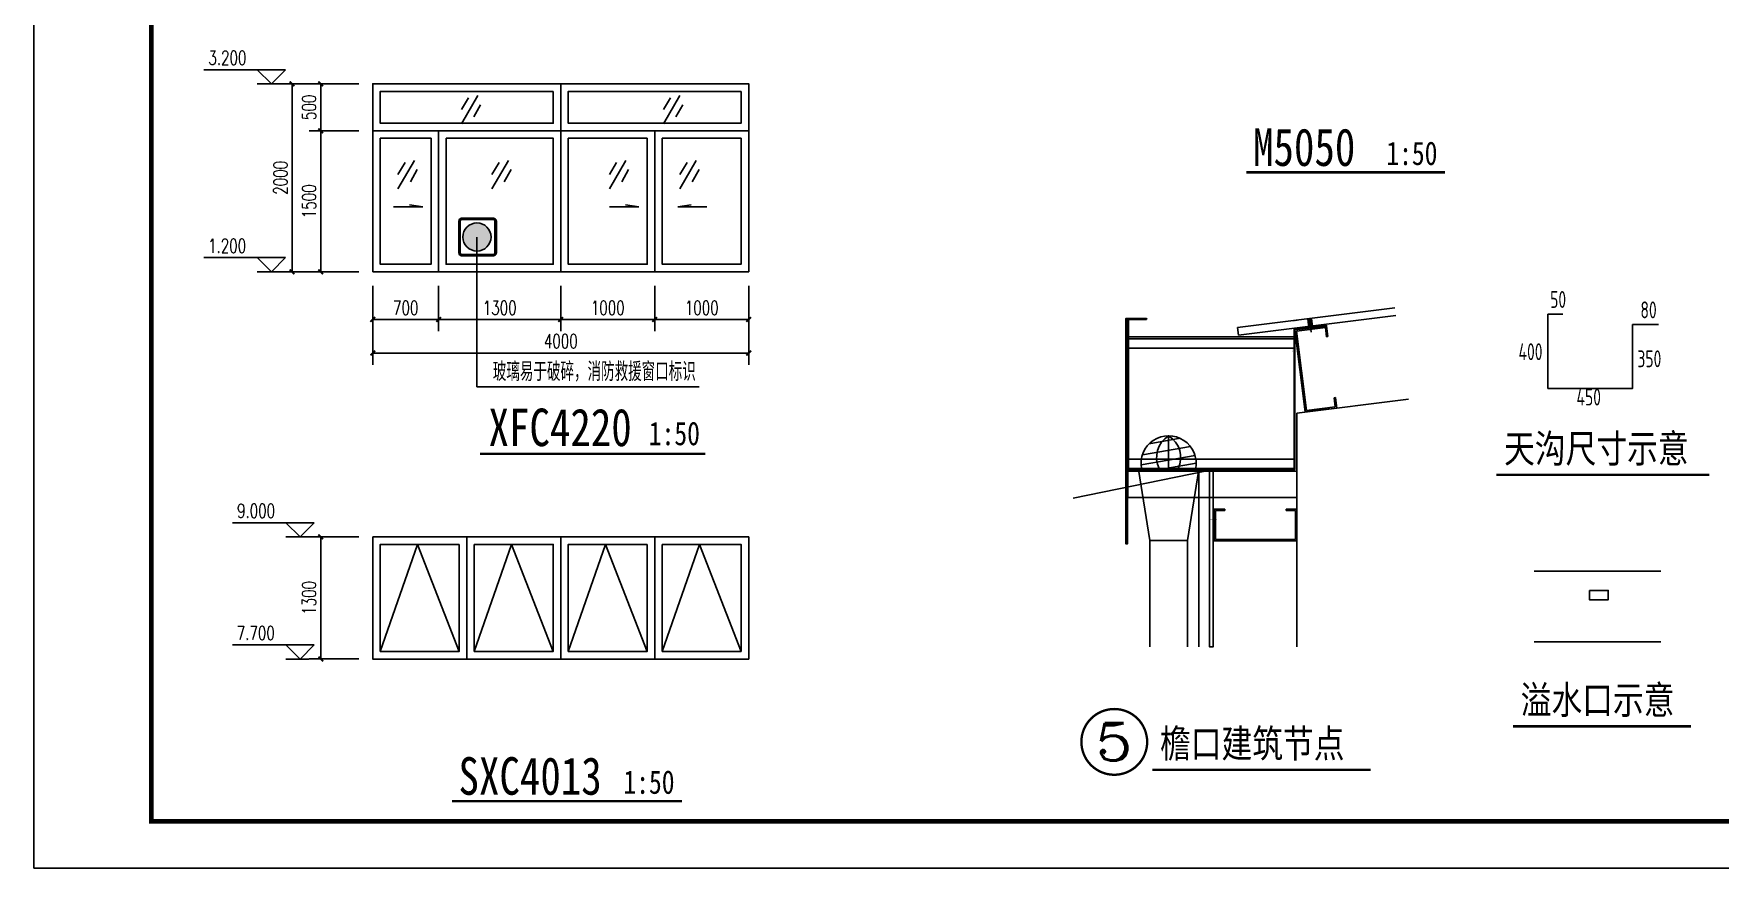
# Model space of a CAD drawing. Extents: x -266287 to 275962, y -324567 to 363765.
# Drawn here: x -195865 to -177919, y 140509 to 149392 of the extents above; entities that cross this region are included whole.
import ezdxf
from ezdxf.enums import TextEntityAlignment as Align

# ---------------------------------------------------------------- set-up
doc = ezdxf.new("R2010")
doc.units = 0
doc.header["$LTSCALE"] = 1000
doc.layers.get('0').update_dxf_attribs({"linetype": 'CONTINUOUS'})
doc.layers.get('Defpoints').update_dxf_attribs({"linetype": 'CONTINUOUS'})
for name, color, linetype in [('DIM_ELEV', 3, 'CONTINUOUS'), ('DIM_IDEN', 3, 'CONTINUOUS'), ('DIM_LEAD', 3, 'CONTINUOUS'), ('DIM_SYMB', 3, 'CONTINUOUS'), ('E_WINDOW', 4, 'CONTINUOUS'), ('PUB_DIM', 3, 'CONTINUOUS'), ('PUB_TEXT', 7, 'CONTINUOUS'), ('PUB_TITLE', 4, 'CONTINUOUS'), ('WALL', 9, 'CONTINUOUS'), ('WINDOW', 4, 'CONTINUOUS')]:
    doc.layers.add(name, color=color, linetype=linetype)
doc.layers.add('W文字', color=7, linetype='CONTINUOUS', lineweight=13)
doc.styles.add('-黑体', font='simhei.ttf', dxfattribs={"width": 0.8})
doc.styles.add('_TCH_DIM', font='SIMPLEX', dxfattribs={"bigfont": 'GBCBIG'})
doc.styles.add('_TCH_DIM_T3', font='SIMPLEX', dxfattribs={"width": 0.705882, "bigfont": 'GBCBIG'})
doc.styles.add('_TCH_LABEL', font='COMPLEX', dxfattribs={"bigfont": 'GBCBIG'})
doc.styles.add('探索者', font='tssdeng.shx', dxfattribs={"width": 0.7, "bigfont": 'tssdchn.shx'})
doc.dimstyles.new('_TCH_ARCH&&50', dxfattribs={"dimtxt": 148.75, "dimasz": 50, "dimexe": 125, "dimexo": 150, "dimgap": 50, "dimtad": 1, "dimdec": 0, "dimzin": 0, "dimdsep": 46, "dimtxsty": '_TCH_DIM_T3', "dimblk": 'ARCHTICK', "dimcen": 0.09, "dimclrt": 7, "dimazin": 2, "dimtfac": 1, "dimtdec": 0, "dimtix": 1, "dimtmove": 2, "dimatfit": 3, "dimfxl": 0, "dimtolj": 1, "dimtzin": 0, "dimarcsym": 0})

# ---------------------------------------------------------------- blocks, each defined once
blk = doc.blocks.new('_ArchTick')
at = {"color": 0, "linetype": 'ByBlock', "const_width": 0.4}
blk.add_lwpolyline([(-0.5, -0.5), (0.5, 0.5)], dxfattribs=at)
blk = doc.blocks.new('*D25')
at = {"layer": 'Defpoints', "color": 0}
for p in [(-193116, 148858), (-192407, 148858), (-192407, 146858)]:
    blk.add_point(p, dxfattribs=at)
at = {"layer": 'PUB_DIM', "color": 0, "lineweight": -2}
for p, q in [((-192557, 148858), (-193241, 148858)), ((-193116, 146858), (-193116, 148858)), ((-192557, 146858), (-193241, 146858))]:
    blk.add_line(p, q, dxfattribs=at)
at = {"layer": 'PUB_DIM', "color": 0, "lineweight": -2, "xscale": 50, "yscale": 50, "zscale": 50}
for p, rotation in [((-193116, 148858), 90), ((-193116, 146858), 270)]:
    blk.add_blockref('_ArchTick', p, dxfattribs=dict(at, rotation=rotation))
at = {"layer": 'PUB_DIM', "color": 7, "insert": (-193240, 147858), "char_height": 148.8, "attachment_point": 5, "rotation": 90, "style": '_TCH_DIM_T3'}
blk.add_mtext('\\A1;2000', dxfattribs=at)
blk = doc.blocks.new('*D26')
at = {"layer": 'Defpoints', "color": 0}
for p in [(-192811, 148358), (-192257, 148358), (-192257, 146858)]:
    blk.add_point(p, dxfattribs=at)
at = {"layer": 'PUB_DIM', "color": 0, "lineweight": -2}
for p, q in [((-192407, 148358), (-192936, 148358)), ((-192811, 146858), (-192811, 148358)), ((-192407, 146858), (-192936, 146858))]:
    blk.add_line(p, q, dxfattribs=at)
at = {"layer": 'PUB_DIM', "color": 0, "lineweight": -2, "xscale": 50, "yscale": 50, "zscale": 50}
for p, rotation in [((-192811, 148358), 90), ((-192811, 146858), 270)]:
    blk.add_blockref('_ArchTick', p, dxfattribs=dict(at, rotation=rotation))
at = {"layer": 'PUB_DIM', "color": 7, "insert": (-192936, 147608), "char_height": 148.8, "attachment_point": 5, "rotation": 90, "style": '_TCH_DIM_T3'}
blk.add_mtext('\\A1;1500', dxfattribs=at)
blk = doc.blocks.new('*D27')
at = {"layer": 'Defpoints', "color": 0}
for p in [(-192811, 148858), (-192257, 148858), (-192257, 148358)]:
    blk.add_point(p, dxfattribs=at)
at = {"layer": 'PUB_DIM', "color": 0, "lineweight": -2}
for p, q in [((-192407, 148858), (-192936, 148858)), ((-192811, 148358), (-192811, 148858)), ((-192407, 148358), (-192936, 148358))]:
    blk.add_line(p, q, dxfattribs=at)
at = {"layer": 'PUB_DIM', "color": 0, "lineweight": -2, "xscale": 50, "yscale": 50, "zscale": 50}
for p, rotation in [((-192811, 148858), 90), ((-192811, 148358), 270)]:
    blk.add_blockref('_ArchTick', p, dxfattribs=dict(at, rotation=rotation))
at = {"layer": 'PUB_DIM', "color": 7, "insert": (-192936, 148608), "char_height": 148.8, "attachment_point": 5, "rotation": 90, "style": '_TCH_DIM_T3'}
blk.add_mtext('\\A1;500', dxfattribs=at)
blk = doc.blocks.new('*D28')
at = {"layer": 'Defpoints', "color": 0}
for p in [(-192257, 146858), (-188257, 146858), (-188257, 145993)]:
    blk.add_point(p, dxfattribs=at)
at = {"layer": 'PUB_DIM', "color": 0, "lineweight": -2}
for p, q in [((-192257, 146708), (-192257, 145868)), ((-188257, 146708), (-188257, 145868)), ((-192257, 145993), (-188257, 145993))]:
    blk.add_line(p, q, dxfattribs=at)
at = {"layer": 'PUB_DIM', "color": 0, "lineweight": -2, "xscale": 50, "yscale": 50, "zscale": 50, "rotation": 180}
blk.add_blockref('_ArchTick', (-192257, 145993), dxfattribs=at)
at = {"layer": 'PUB_DIM', "color": 0, "lineweight": -2, "xscale": 50, "yscale": 50, "zscale": 50}
blk.add_blockref('_ArchTick', (-188257, 145993), dxfattribs=at)
at = {"layer": 'PUB_DIM', "color": 7, "insert": (-190257, 146118), "char_height": 148.8, "attachment_point": 5, "style": '_TCH_DIM_T3'}
blk.add_mtext('\\A1;4000', dxfattribs=at)
blk = doc.blocks.new('*D29')
at = {"layer": 'Defpoints', "color": 0}
for p in [(-192257, 146858), (-191557, 146858), (-191557, 146350)]:
    blk.add_point(p, dxfattribs=at)
at = {"layer": 'PUB_DIM', "color": 0, "lineweight": -2}
for p, q in [((-192257, 146708), (-192257, 146225)), ((-191557, 146708), (-191557, 146225)), ((-192257, 146350), (-191557, 146350))]:
    blk.add_line(p, q, dxfattribs=at)
at = {"layer": 'PUB_DIM', "color": 0, "lineweight": -2, "xscale": 50, "yscale": 50, "zscale": 50, "rotation": 180}
blk.add_blockref('_ArchTick', (-192257, 146350), dxfattribs=at)
at = {"layer": 'PUB_DIM', "color": 0, "lineweight": -2, "xscale": 50, "yscale": 50, "zscale": 50}
blk.add_blockref('_ArchTick', (-191557, 146350), dxfattribs=at)
at = {"layer": 'PUB_DIM', "color": 7, "insert": (-191907, 146475), "char_height": 148.8, "attachment_point": 5, "style": '_TCH_DIM_T3'}
blk.add_mtext('\\A1;700', dxfattribs=at)
blk = doc.blocks.new('*D30')
at = {"layer": 'Defpoints', "color": 0}
for p in [(-191557, 146858), (-190257, 146858), (-190257, 146350)]:
    blk.add_point(p, dxfattribs=at)
at = {"layer": 'PUB_DIM', "color": 0, "lineweight": -2}
for p, q in [((-191557, 146708), (-191557, 146225)), ((-190257, 146708), (-190257, 146225)), ((-191557, 146350), (-190257, 146350))]:
    blk.add_line(p, q, dxfattribs=at)
at = {"layer": 'PUB_DIM', "color": 0, "lineweight": -2, "xscale": 50, "yscale": 50, "zscale": 50, "rotation": 180}
blk.add_blockref('_ArchTick', (-191557, 146350), dxfattribs=at)
at = {"layer": 'PUB_DIM', "color": 0, "lineweight": -2, "xscale": 50, "yscale": 50, "zscale": 50}
blk.add_blockref('_ArchTick', (-190257, 146350), dxfattribs=at)
at = {"layer": 'PUB_DIM', "color": 7, "insert": (-190907, 146475), "char_height": 148.8, "attachment_point": 5, "style": '_TCH_DIM_T3'}
blk.add_mtext('\\A1;1300', dxfattribs=at)
blk = doc.blocks.new('*D31')
at = {"layer": 'Defpoints', "color": 0}
for p in [(-190257, 146858), (-189257, 146858), (-189257, 146350)]:
    blk.add_point(p, dxfattribs=at)
at = {"layer": 'PUB_DIM', "color": 0, "lineweight": -2}
for p, q in [((-190257, 146708), (-190257, 146225)), ((-189257, 146708), (-189257, 146225)), ((-190257, 146350), (-189257, 146350))]:
    blk.add_line(p, q, dxfattribs=at)
at = {"layer": 'PUB_DIM', "color": 0, "lineweight": -2, "xscale": 50, "yscale": 50, "zscale": 50, "rotation": 180}
blk.add_blockref('_ArchTick', (-190257, 146350), dxfattribs=at)
at = {"layer": 'PUB_DIM', "color": 0, "lineweight": -2, "xscale": 50, "yscale": 50, "zscale": 50}
blk.add_blockref('_ArchTick', (-189257, 146350), dxfattribs=at)
at = {"layer": 'PUB_DIM', "color": 7, "insert": (-189757, 146475), "char_height": 148.8, "attachment_point": 5, "style": '_TCH_DIM_T3'}
blk.add_mtext('\\A1;1000', dxfattribs=at)
blk = doc.blocks.new('*D32')
at = {"layer": 'Defpoints', "color": 0}
for p in [(-189257, 146858), (-188257, 146858), (-188257, 146350)]:
    blk.add_point(p, dxfattribs=at)
at = {"layer": 'PUB_DIM', "color": 0, "lineweight": -2}
for p, q in [((-189257, 146708), (-189257, 146225)), ((-188257, 146708), (-188257, 146225)), ((-189257, 146350), (-188257, 146350))]:
    blk.add_line(p, q, dxfattribs=at)
at = {"layer": 'PUB_DIM', "color": 0, "lineweight": -2, "xscale": 50, "yscale": 50, "zscale": 50, "rotation": 180}
blk.add_blockref('_ArchTick', (-189257, 146350), dxfattribs=at)
at = {"layer": 'PUB_DIM', "color": 0, "lineweight": -2, "xscale": 50, "yscale": 50, "zscale": 50}
blk.add_blockref('_ArchTick', (-188257, 146350), dxfattribs=at)
at = {"layer": 'PUB_DIM', "color": 7, "insert": (-188757, 146475), "char_height": 148.8, "attachment_point": 5, "style": '_TCH_DIM_T3'}
blk.add_mtext('\\A1;1000', dxfattribs=at)
blk = doc.blocks.new('*D33')
at = {"layer": 'Defpoints', "color": 0}
for p in [(-192811, 144037), (-192257, 144037), (-192257, 142737)]:
    blk.add_point(p, dxfattribs=at)
at = {"layer": 'PUB_DIM', "color": 0, "lineweight": -2}
for p, q in [((-192407, 144037), (-192936, 144037)), ((-192811, 142737), (-192811, 144037)), ((-192407, 142737), (-192936, 142737))]:
    blk.add_line(p, q, dxfattribs=at)
at = {"layer": 'PUB_DIM', "color": 0, "lineweight": -2, "xscale": 50, "yscale": 50, "zscale": 50}
for p, rotation in [((-192811, 144037), 90), ((-192811, 142737), 270)]:
    blk.add_blockref('_ArchTick', p, dxfattribs=dict(at, rotation=rotation))
at = {"layer": 'PUB_DIM', "color": 7, "insert": (-192936, 143387), "char_height": 148.8, "attachment_point": 5, "rotation": 90, "style": '_TCH_DIM_T3'}
blk.add_mtext('\\A1;1300', dxfattribs=at)
blk = doc.blocks.new('111')
at = {"layer": 'WINDOW', "color": 0}
for p, q in [((-3234447.9, -5000207.5), (-3234363.6, -5000201)), ((-3234447.9, -5000207.5), (-3234363.6, -5000201)), ((-3234445.8, -5000235.6), (-3234447.9, -5000207.5)), ((-3234445.8, -5000235.6), (-3234447.9, -5000207.5)), ((-3234444.1, -5000210.7), (-3234366.8, -5000204.8)), ((-3234444.1, -5000210.7), (-3234366.8, -5000204.8)), ((-3234442.2, -5000235.3), (-3234444.1, -5000210.7)), ((-3234442.2, -5000235.3), (-3234444.1, -5000210.7)), ((-3234366.8, -5000204.8), (-3234350.5, -5000417.1)), ((-3234366.8, -5000204.8), (-3234350.5, -5000417.1)), ((-3234363.6, -5000201), (-3234346.8, -5000420.4)), ((-3234363.6, -5000201), (-3234346.8, -5000420.4)), ((-3234445.8, -5000235.6), (-3234442.2, -5000235.3)), ((-3234445.8, -5000235.6), (-3234442.2, -5000235.3)), ((-3234433.2, -5000398.7), (-3234429.7, -5000398.4)), ((-3234433.2, -5000398.7), (-3234429.7, -5000398.4)), ((-3234433.2, -5000398.7), (-3234431.1, -5000426.8)), ((-3234433.2, -5000398.7), (-3234431.1, -5000426.8)), ((-3234431.1, -5000426.8), (-3234346.8, -5000420.4)), ((-3234431.1, -5000426.8), (-3234346.8, -5000420.4)), ((-3234429.7, -5000398.4), (-3234427.8, -5000423)), ((-3234429.7, -5000398.4), (-3234427.8, -5000423)), ((-3234427.8, -5000423), (-3234350.5, -5000417.1)), ((-3234427.8, -5000423), (-3234350.5, -5000417.1))]:
    blk.add_line(p, q, dxfattribs=at)

msp = doc.modelspace()

# ---------------------------------------------------------------- hatches: boundary and pattern name
h = msp.add_hatch(color=1)
edge = h.paths.add_edge_path()
edge.add_arc((-191149.12359, 147227.99801), 150, 0, 360)
h = msp.add_hatch()
h.set_pattern_fill('ANSI32', color=256, scale=10, style=0)
h.set_pattern_definition([(45, (-2131963.52, 762526.083), (-33.6759605, 33.6759605), []), (45, (-2131941.07, 762526.083), (-33.6759605, 33.6759605), [])])
edge = h.paths.add_edge_path()
edge.add_line((-184216.42769, 144754.90233), (-182444.42769, 144754.90233))
edge.add_line((-182444.42769, 144754.90233), (-182444.42769, 146238.94449))
edge.add_line((-182444.42769, 146238.94449), (-182108.78374, 146280.89998))
edge.add_line((-182108.78374, 146280.89998), (-182108.78374, 146280.89998))
edge.add_line((-182108.78374, 146280.89998), (-182109.77602, 146288.8382))
edge.add_line((-182109.77602, 146288.8382), (-182452.42769, 146246.00675))
edge.add_line((-182452.42769, 146246.00675), (-182452.42769, 144762.90233))
edge.add_line((-182452.42769, 144762.90233), (-184216.42769, 144762.90233))
edge.add_line((-184216.42769, 144762.90233), (-184216.42769, 146351.6492))
edge.add_line((-184216.42769, 146351.6492), (-184024.42769, 146351.6492))
edge.add_line((-184024.42769, 146351.6492), (-184024.42769, 146359.6492))
edge.add_line((-184024.42769, 146359.6492), (-184224.42769, 146359.6492))
edge.add_line((-184224.42769, 146359.6492), (-184224.42769, 144754.90233))
h.paths.add_polyline_path([(-184224.42769, 146004.40633), (-184216.42769, 146004.40633), (-184216.42769, 146204.40633), (-184224.42769, 146204.40633)], flags=16)
h = msp.add_hatch()
h.set_pattern_fill('ANSI37', color=256, scale=4, style=0)
h.set_pattern_definition([(45, (-7982439.5195, 2618280.0825), (-4.4901280605, 4.4901280605), []), (135, (-7982439.5195, 2618280.0825), (-4.4901280605, -4.4901280605), [])])
h.paths.add_polyline_path([(-182308.89243, 146356.97081), (-182269.20132, 146361.9322), (-182257.75244, 146270.34115), (-182297.44355, 146265.37976)])

# ---------------------------------------------------------------- linework, layer by layer
for p, q in [((-191149.12359, 147227.99801), (-191149.12359, 145634.93492)), ((-183054.35047, 146263.78856), (-181381.30354, 146472.91942)), ((-184224.42769, 144454.90233), (-184224.42769, 146359.6492)), ((-184024.42769, 146359.6492), (-184224.42769, 146359.6492)), ((-184216.42769, 144762.90233), (-184216.42769, 146351.6492)), ((-184024.42769, 146351.6492), (-184216.42769, 146351.6492)), ((-184024.42769, 146351.6492), (-184024.42769, 146359.6492)), ((-183044.42769, 146184.40633), (-183054.35047, 146263.78856)), ((-183044.42769, 146184.40633), (-181369.5221, 146393.76952)), ((-182109.77602, 146288.8382), (-182452.42769, 146246.00675)), ((-182108.78374, 146280.89998), (-182444.42769, 146238.94449)), ((-182296.45127, 146257.44154), (-182308.89243, 146356.97081)), ((-182270.98054, 146214.92078), (-182289.04688, 146359.4515)), ((-182256.76016, 146262.40293), (-182269.20132, 146361.9322)), ((-182108.78374, 146280.89998), (-182109.77602, 146288.8382)), ((-184216.42769, 146204.40633), (-184224.42769, 146204.40633)), ((-182452.42769, 146164.40633), (-184216.42769, 146164.40633)), ((-182452.42769, 146144.40633), (-184216.42769, 146144.40633)), ((-182452.42769, 144762.90233), (-182452.42769, 146246.00675)), ((-182444.42769, 144754.90233), (-182444.42769, 146238.94449)), ((-184216.42769, 146004.40633), (-184224.42769, 146004.40633)), ((-182452.42769, 146044.40633), (-184216.42769, 146044.40633)), ((-191149.12359, 145634.93492), (-188783.95146, 145634.93492)), ((-182424.42769, 145354.90233), (-181236.98089, 145503.33318)), ((-182424.42769, 142865.93084), (-182424.42769, 145354.90233)), ((-183995.15797, 145027.71639), (-183666.14127, 145085.41224)), ((-183788.97358, 145112.35643), (-183788.97358, 144762.90233)), ((-182452.42769, 144862.90233), (-184216.42769, 144862.90233)), ((-184081.99763, 144803.02081), (-183508.02948, 144903.67096)), ((-184067.85288, 144910.23497), (-183557.81029, 144999.67523)), ((-182424.42769, 144734.90233), (-184224.42769, 144734.90233)), ((-182452.42769, 144762.90233), (-184216.42769, 144762.90233)), ((-182444.42769, 144754.90233), (-184216.42769, 144754.90233)), ((-184108.97358, 144754.90233), (-183988.97358, 143998.08251)), ((-183819.51948, 144762.90233), (-183495.52061, 144819.71826)), ((-183588.97358, 143998.08251), (-183468.97358, 144754.90233)), ((-183468.97358, 142865.93084), (-183468.97358, 144754.90233)), ((-182424.42769, 144454.90233), (-184224.42769, 144454.90233)), ((-183988.97358, 142865.93084), (-183988.97358, 143998.08251)), ((-183988.97358, 143998.08251), (-183588.97358, 143998.08251)), ((-183588.97358, 142865.93084), (-183588.97358, 143998.08251)), ((-179898.22358, 143670.91066), (-178551.72358, 143670.91066)), ((-179898.22358, 142920.91066), (-178551.72358, 142920.91066))]:
    msp.add_line(p, q)
msp.add_lwpolyline([(-190971.91035, 147427.99801), (-191311.91035, 147427.99801, 0.4142135624), (-191341.91035, 147397.99801), (-191341.91035, 147057.99801, 0.4142135624), (-191311.91035, 147027.99801), (-190971.91035, 147027.99801, 0.4142135624), (-190941.91035, 147057.99801), (-190941.91035, 147397.99801, 0.4142135624), (-190971.91035, 147427.99801, 1)], format="xyb")
msp.add_lwpolyline([(-190971.91035, 147412.99801), (-191311.91035, 147412.99801, 0.4142135624), (-191326.91035, 147397.99801), (-191326.91035, 147057.99801, 0.4142135624), (-191311.91035, 147042.99801), (-190971.91035, 147042.99801, 0.4142135624), (-190956.91035, 147057.99801), (-190956.91035, 147397.99801, 0.4142135624)], format="xyb", close=True)
for points, const_width in [([(-184251.76719, 146272.85833), (-184251.76719, 146267.25704)], 2), ([(-184251.51948, 146270.08251), (-184244.01272, 146270.08251)], 2), ([(-184011.51948, 146252.40633), (-184011.51948, 146364.08251), (-184249.51948, 146364.08251), (-184249.51948, 146252.08251)], 2), ([(-184227.6754, 146326.85833), (-184227.6754, 146321.25704)], 2), ([(-184227.42769, 146324.08251), (-184214.92093, 146324.08251)], 2), ([(-184044.74366, 146366.33022), (-184050.34495, 146366.33022)], 2), ([(-184047.51948, 146366.08251), (-184047.51948, 146354.57576)], 2), ([(-182406.63368, 146338.43433), (-182461.15135, 146331.4428), (-182461.15135, 146054.3602), (-182475.51948, 146008.08251)], 2), ([(-182441.51948, 146342.08251), (-182432.05978, 146343.22303)], 2), ([(-182439.86191, 146330.09064), (-182430.4022, 146331.23115)], 2), ([(-182436.95526, 146342.39841), (-182435.29769, 146330.40654)], 2), ([(-182296.53862, 146359.79262), (-182281.61245, 146361.58749)], 2), ([(-182270.98054, 146214.92078), (-182289.46505, 146362.79689)], 2), ([(-179594.72358, 146406.27445), (-179753.22358, 146406.27445), (-179753.22358, 145615.77445), (-178851.22358, 145615.77445), (-178851.22358, 146295.27445), (-178575.72358, 146295.27445)], 5), ([(-184227.6754, 144872.85833), (-184227.6754, 144867.25704)], 2), ([(-184227.42769, 144870.08251), (-184214.92093, 144870.08251)], 2), ([(-183443.51948, 144734.90233), (-183353.51948, 144734.90233), (-183353.51948, 144630.08251)], 2), ([(-183357.51948, 144260.08251), (-183357.51948, 144190.08251)], 2), ([(-183357.51948, 144225.08251), (-183273.51948, 144225.08251)], 2), ([(-184249.74965, 143972.09186), (-184249.74965, 143966.49057)], 2), ([(-184249.50194, 143969.31605), (-184243.99519, 143969.31605)], 2), ([(-184226.51948, 143960.08251), (-184247.51948, 143960.08251), (-184247.51948, 143982.08251)], 2)]:
    msp.add_lwpolyline(points, dxfattribs=dict(const_width=const_width))
for points in [[(-184226.42769, 146359.6492), (-184245.51948, 146359.6492), (-184245.51948, 143964.08251), (-184226.42769, 143964.08251)], [(-182308.89243, 146356.97081), (-182269.20132, 146361.9322), (-182257.75244, 146270.34115), (-182297.44355, 146265.37976)], [(-184224.42769, 146204.40633), (-184216.42769, 146204.40633), (-184216.42769, 146004.40633), (-184224.42769, 146004.40633)], [(-183353.51948, 144734.90233), (-183315.51948, 144734.90233), (-183315.51948, 142865.93084), (-183353.51948, 142865.93084)], [(-179311.22358, 143467.41066), (-179111.22358, 143467.41066), (-179111.22358, 143367.41066), (-179311.22358, 143367.41066)]]:
    msp.add_lwpolyline(points, close=True)
for points in [[(-184224.42769, 144754.90233), (-182444.42769, 144754.90233), (-182444.42769, 146238.94449), (-182108.78374, 146280.89998), (-182108.78374, 146280.89998), (-182109.77602, 146288.8382), (-182452.42769, 146246.00675), (-182452.42769, 144762.90233), (-184216.42769, 144762.90233), (-184216.42769, 146351.6492), (-184024.42769, 146351.6492), (-184024.42769, 146359.6492), (-184224.42769, 146359.6492), (-184224.42769, 144754.90233)], [(-178575.72358, 146295.27445), (-178851.22358, 146295.27445), (-178851.22358, 145615.77445), (-179753.22358, 145615.77445), (-179753.22358, 146406.27445), (-179594.72358, 146406.27445)]]:
    msp.add_lwpolyline(points)
at = {"ltscale": 2}
for points in [[(-192257.43061, 144036.62344), (-190257.43061, 144036.62344), (-190257.43061, 142736.62344), (-192257.43061, 142736.62344)], [(-190257.43061, 144036.62344), (-188257.43061, 144036.62344), (-188257.43061, 142736.62344), (-190257.43061, 142736.62344)]]:
    msp.add_lwpolyline(points, close=True, dxfattribs=at)
msp.add_circle((-191149.12359, 147227.99801), 150)
for centre, radius, start, end in [((-183788.97358, 144818.90233), 293.45411, 348.998743555, 191.001256445), ((-183647.28772, 144882.39847), 270.10285, 121.638804295, 206.257734499), ((-183930.65945, 144882.39847), 270.10285, 333.742265495, 58.361195717)]:
    msp.add_arc(centre, radius, start, end)
at = {"layer": 'DIM_ELEV'}
for p, q in [((-193186.25576, 149008.31801), (-194055.00576, 149008.31801)), ((-193336.25576, 148858.31801), (-193486.25576, 149008.31801)), ((-193336.25576, 148858.31801), (-193186.25576, 149008.31801)), ((-193241.0256, 148858.31801), (-193486.25576, 148858.31801)), ((-193186.25576, 147008.31817), (-194055.00576, 147008.31817)), ((-193336.25576, 146858.31817), (-193486.25576, 147008.31817)), ((-193336.25576, 146858.31817), (-193186.25576, 147008.31817)), ((-193241.0256, 146858.31817), (-193486.25576, 146858.31817)), ((-192881.3613, 144186.62344), (-193750.1113, 144186.62344)), ((-193031.3613, 144036.62344), (-193181.3613, 144186.62344)), ((-193031.3613, 144036.62344), (-192881.3613, 144186.62344)), ((-192936.13113, 144036.62344), (-193181.3613, 144036.62344)), ((-192881.3613, 142886.62344), (-193750.1113, 142886.62344)), ((-193031.3613, 142736.62344), (-193181.3613, 142886.62344)), ((-193031.3613, 142736.62344), (-192881.3613, 142886.62344)), ((-192936.13113, 142736.62344), (-193181.3613, 142736.62344))]:
    msp.add_line(p, q, dxfattribs=at)
at = {"layer": 'DIM_IDEN', "const_width": 25}
msp.add_lwpolyline([(-184017.21076, 141854.51867, 1), (-184717.21076, 141854.51867, 1)], format="xyb", close=True, dxfattribs=at)
at = {"layer": 'DIM_SYMB'}
msp.add_line((-184805.94016, 144448.11669), (-183398.51948, 144734.90233), dxfattribs=at)
at = {"layer": 'E_WINDOW', "linetype": 'Continuous'}
for p, q in [((-190257.43061, 148858.31801), (-190257.43061, 146858.31817)), ((-191314.66048, 148583.83939), (-191238.18975, 148710.83517)), ((-191314.34178, 148432.32227), (-191139.34792, 148732.63244)), ((-191182.36349, 148506.74856), (-191109.57903, 148635.89237)), ((-189164.66048, 148583.83939), (-189088.18975, 148710.83517)), ((-189164.34178, 148432.32227), (-188989.34792, 148732.63244)), ((-189032.36349, 148506.74856), (-188959.57903, 148635.89237)), ((-192257.43061, 148358.31817), (-188257.43061, 148358.31817)), ((-191557.43061, 146858.31817), (-191557.43061, 148358.31817)), ((-189257.43061, 146858.31817), (-189257.43061, 148358.31817)), ((-191989.95902, 147893.8618), (-191913.48829, 148020.85758)), ((-191989.64032, 147742.34467), (-191814.64646, 148042.65485)), ((-191857.66204, 147816.77097), (-191784.87757, 147945.91478)), ((-190989.95902, 147893.8618), (-190913.48829, 148020.85758)), ((-190989.64032, 147742.34467), (-190814.64646, 148042.65485)), ((-190857.66204, 147816.77097), (-190784.87757, 147945.91478)), ((-189739.95902, 147893.8618), (-189663.48829, 148020.85758)), ((-189739.64032, 147742.34467), (-189564.64646, 148042.65485)), ((-189607.66204, 147816.77097), (-189534.87757, 147945.91478)), ((-188989.95902, 147893.8618), (-188913.48829, 148020.85758)), ((-188989.64032, 147742.34467), (-188814.64646, 148042.65485)), ((-188857.66204, 147816.77097), (-188784.87757, 147945.91478)), ((-191726.04721, 147548.81438), (-192037.17782, 147548.81438)), ((-191726.04721, 147548.81438), (-191867.33583, 147572.19235)), ((-189426.04721, 147548.81438), (-189737.17782, 147548.81438)), ((-189426.04721, 147548.81438), (-189567.33583, 147572.19235)), ((-189012.16533, 147548.81438), (-188870.87672, 147572.19235)), ((-189012.16533, 147548.81438), (-188701.03473, 147548.81438)), ((-192177.43061, 142816.62344), (-191782.43061, 143956.62344)), ((-191782.43061, 143956.62344), (-191337.43061, 142816.62344)), ((-191257.43061, 142736.62344), (-191257.43061, 144036.62344)), ((-191177.43061, 142816.62344), (-190782.43061, 143956.62344)), ((-190782.43061, 143956.62344), (-190337.43061, 142816.62344)), ((-190177.43061, 142816.62344), (-189782.43061, 143956.62344)), ((-189782.43061, 143956.62344), (-189337.43061, 142816.62344)), ((-189257.43061, 142736.62344), (-189257.43061, 144036.62344)), ((-189177.43061, 142816.62344), (-188782.43061, 143956.62344)), ((-188782.43061, 143956.62344), (-188337.43061, 142816.62344))]:
    msp.add_line(p, q, dxfattribs=at)
for points in [[(-192257.43061, 146858.31817), (-188257.43061, 146858.31817), (-188257.43061, 148858.31801), (-192257.43061, 148858.31801)], [(-190337.43061, 148778.31817), (-192177.43061, 148778.31817), (-192177.43061, 148438.31817), (-190337.43061, 148438.31817)], [(-188337.43061, 148778.31817), (-190177.43061, 148778.31817), (-190177.43061, 148438.31817), (-188337.43061, 148438.31817)], [(-191637.43061, 148278.31817), (-192177.43061, 148278.31817), (-192177.43061, 146938.31817), (-191637.43061, 146938.31817)], [(-191477.43061, 148278.31817), (-190337.43061, 148278.31817), (-190337.43061, 146938.31817), (-191477.43061, 146938.31817)], [(-189337.43061, 148278.31817), (-190177.43061, 148278.31817), (-190177.43061, 146938.31817), (-189337.43061, 146938.31817)], [(-189177.43061, 148278.31817), (-188337.43061, 148278.31817), (-188337.43061, 146938.31817), (-189177.43061, 146938.31817)], [(-191337.43061, 143956.62344), (-192177.43061, 143956.62344), (-192177.43061, 142816.62344), (-191337.43061, 142816.62344)], [(-191177.43061, 143956.62344), (-190337.43061, 143956.62344), (-190337.43061, 142816.62344), (-191177.43061, 142816.62344)], [(-189337.43061, 143956.62344), (-190177.43061, 143956.62344), (-190177.43061, 142816.62344), (-189337.43061, 142816.62344)], [(-189177.43061, 143956.62344), (-188337.43061, 143956.62344), (-188337.43061, 142816.62344), (-189177.43061, 142816.62344)]]:
    msp.add_lwpolyline(points, close=True, dxfattribs=at)
at = {"layer": 'PUB_DIM', "const_width": 26.25}
for points in [[(-182960.83639, 147916.9159), (-180847.86975, 147916.9159)], [(-191117.75089, 144920.71707), (-188717.73064, 144920.71707)], [(-180300.85757, 144696.063), (-178036.90937, 144696.063)], [(-180124.3914, 142020.48851), (-178230.70409, 142020.48851)], [(-183962.8715, 141556.34141), (-181637.49555, 141556.34141)], [(-191415.52801, 141224.28054), (-188966.03113, 141224.28054)]]:
    msp.add_lwpolyline(points, dxfattribs=at)
at = {"layer": 'PUB_TITLE'}
msp.add_lwpolyline([(-195865.20461, 140509.34124), (-158715.20461, 140509.34124), (-158715.20461, 161509.34124), (-195865.20461, 161509.34124)], close=True, dxfattribs=at)
msp.add_lwpolyline([(-195865.20461, 140509.34124), (-158715.20461, 140509.34124), (-158715.20461, 161509.34124), (-195865.20461, 161509.34124)], close=True, dxfattribs=at)
at = {"layer": 'PUB_TITLE', "const_width": 50}
msp.add_lwpolyline([(-194615.20461, 141009.34124), (-159215.20461, 141009.34124), (-159215.20461, 161009.34124), (-194615.20461, 161009.34124)], close=True, dxfattribs=at)
msp.add_lwpolyline([(-194615.20461, 141009.34124), (-159215.20461, 141009.34124), (-159215.20461, 161009.34124), (-194615.20461, 161009.34124)], close=True, dxfattribs=at)

# ---------------------------------------------------------------- block references
at = {"layer": 'WALL', "color": 0, "yscale": 4, "zscale": 4}
for p, xscale, rotation in [((-16851886.43632, 17162101.80543), -4, 11.5141131596318), ((18769629.65613, -14286166.66411), 4, 265.6109031830295)]:
    msp.add_blockref('111', p, dxfattribs=dict(at, xscale=xscale, rotation=rotation))

# ---------------------------------------------------------------- texts
at = {"color": 4, "style": '-黑体', "width": 0.8}
for s, height, p in [('M5050', 400, (-182890.50178, 147984.39016)), ('XFC4220', 400, (-191025.67737, 145002.15094)), ('天沟尺寸示意', 300, (-180219.13786, 144827.00429)), ('溢水口示意', 300, (-180042.67168, 142151.42979)), ('檐口建筑节点', 300, (-183881.15179, 141687.28269)), ('SXC4013', 400, (-191345.19339, 141291.75479))]:
    msp.add_text(s, height=height, dxfattribs=at).set_placement(p)
at = {"layer": 'DIM_LEAD', "color": 7, "style": '_TCH_DIM'}
msp.add_text('玻璃易于破碎，消防救援窗口标识', height=200, dxfattribs=at).set_placement((-190980.16301, 145694.89181))
at = {"layer": 'PUB_TEXT'}
for s, height, style, width, p in [('3.200', 148.75, '_TCH_DIM', 0.705882, (-194007.00576, 149060.81801)), ('1:50', 250, '-黑体', 0.8, (-181472.37796, 147994.55843)), ('1.200', 148.75, '_TCH_DIM', 0.705882, (-194010.00576, 147060.81817)), ('1:50', 250, '-黑体', 0.8, (-189320.49996, 145012.31921)), ('9.000', 148.75, '_TCH_DIM', 0.705882, (-193702.1113, 144239.12344)), ('7.700', 148.75, '_TCH_DIM', 0.705882, (-193705.1113, 142939.12344)), ('1:50', 250, '-黑体', 0.8, (-189590.53935, 141301.92306))]:
    msp.add_text(s, height=height, dxfattribs=dict(at, style=style, width=width)).set_placement(p)
at = {"layer": 'PUB_TEXT', "style": '_TCH_LABEL', "width": 1.5}
msp.add_text('5', height=395.9798, dxfattribs=at).set_placement((-184565.20066, 141656.52877), (-184169.22086, 141656.52877), align=Align.FIT)
at = {"layer": 'W文字', "char_height": 180, "attachment_point": 1, "style": '探索者'}
for s, insert in [('50', (-179728.93417, 146653.22444)), ('80', (-178768.43417, 146542.22444)), ('400', (-180065.41588, 146097.27445)), ('350', (-178800.43417, 146021.77445)), ('450', (-179448.72358, 145614.77445))]:
    msp.add_mtext(s, dxfattribs=dict(at, insert=insert))

# ---------------------------------------------------------------- dimensions: what is measured, and where the dimension line sits
at = {"layer": 'PUB_DIM'}
for p1, p2, distance, picture, middle in [((-192407.43061, 146858.31817), (-192407.43061, 148858.31801), 708.59499, '*D25', (-193240.4006, 147858.31809)), ((-192257.43061, 148358.31817), (-192257.43061, 148858.31801), 553.70052, '*D27', (-192935.50613, 148608.31809)), ((-192257.43061, 146858.31817), (-192257.43061, 148358.31817), 553.70052, '*D26', (-192935.50613, 147608.31817)), ((-192257.43061, 146858.31817), (-188257.43061, 146858.31817), -864.87794, '*D28', (-190257.43061, 146117.81523)), ((-192257.43061, 146858.31817), (-191557.43061, 146858.31817), -508.06174, '*D29', (-191907.43061, 146474.63143)), ((-191557.43061, 146858.31817), (-190257.43061, 146858.31817), -508.06174, '*D30', (-190907.43061, 146474.63143)), ((-190257.43061, 146858.31817), (-189257.43061, 146858.31817), -508.06174, '*D31', (-189757.43061, 146474.63143)), ((-189257.43061, 146858.31817), (-188257.43061, 146858.31817), -508.06174, '*D32', (-188757.43061, 146474.63143)), ((-192257.43061, 142736.62344), (-192257.43061, 144036.62344), 553.70052, '*D33', (-192935.50613, 143386.62344))]:
    dim = msp.add_aligned_dim(p1=p1, p2=p2, distance=distance, dimstyle='_TCH_ARCH&&50', dxfattribs=at)
    dim.commit()
    dim.dimension.update_dxf_attribs({"geometry": picture, "text_midpoint": middle})

doc.saveas('drawing.dxf')
